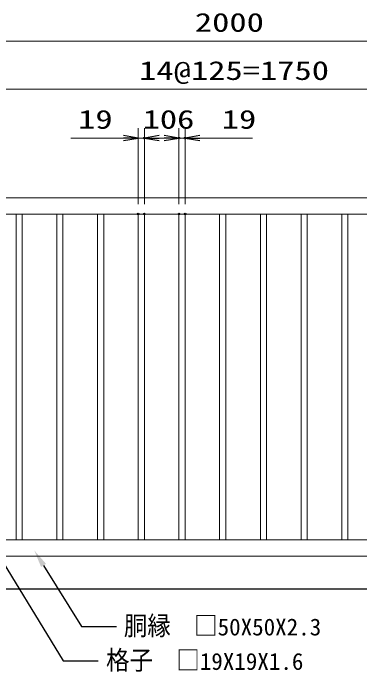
# Model space of a CAD drawing. Units: millimetres, scale not verified. Extents: x -4200 to 4200, y -2970 to 2970.
# Drawn here: x -2966 to -1902, y -798 to 1223 of the extents above; entities that cross this region are included whole.
import ezdxf
from ezdxf.enums import TextEntityAlignment as Align

# ---------------------------------------------------------------- set-up
doc = ezdxf.new("R2010")
doc.units = ezdxf.units.MM
doc.header["$LTSCALE"] = 10
doc.header["$PDMODE"] = 32
doc.header["$PDSIZE"] = 5
for name, color, linetype, lineweight in [('0-1_D-STR-TXT', 7, 'Continuous', 25), ('0-2_D-STR2', 7, 'Continuous', 13), ('0-6_D-STR-DIM', 7, 'Continuous', 13), ('0-7_0', 7, 'Continuous', 25), ('0-A_D-BGD', 7, 'Continuous', 25)]:
    doc.layers.add(name, color=color, linetype=linetype, lineweight=lineweight)
doc.layers.add('0-8_Defpoints', color=8, linetype='Continuous')
doc.styles.add('ＭＳ ゴシック', font='')
doc.styles.add('ＭＳ Ｐゴシック', font='')
doc.styles.get('ＭＳ ゴシック').set_extended_font_data('MS Gothic')
doc.styles.get('ＭＳ Ｐゴシック').set_extended_font_data('MS PGothic')

# ---------------------------------------------------------------- blocks, each defined once
blk = doc.blocks.new('DARROWS')
at = {"layer": '0-7_0'}
blk.add_line((0, 0), (-9.991, 0), dxfattribs=at)
blk.add_lwpolyline([(-10, -1.667), (0, 0), (-10, 1.667)], dxfattribs=at)
blk = doc.blocks.new('MLeader10')
at = {"layer": '0-1_D-STR-TXT'}
blk.add_lwpolyline([(-2873.19, -470.91), (-2757.14, -658.26), (-2649.14, -658.26)], dxfattribs=at)
blk.add_solid([(-2880.84, -475.65), (-2865.54, -466.17), (-2901.63, -425)], dxfattribs=at)
at = {"layer": '0-1_D-STR-TXT', "style": 'ＭＳ Ｐゴシック', "width": 0.9}
blk.add_text('胴縁\u3000□', height=58.56, dxfattribs=at).set_placement((-2626.46, -702.76), align=Align.BOTTOM_LEFT)
at = {"layer": '0-1_D-STR-TXT', "style": 'ＭＳ ゴシック'}
blk.add_text('50X50X2.3', height=51.95, dxfattribs=at).set_placement((-2338.75, -701.49), align=Align.BOTTOM_LEFT)
blk = doc.blocks.new('MLeader11')
at = {"layer": '0-1_D-STR-TXT'}
blk.add_lwpolyline([(-3046.38, -383.42), (-2813.13, -763.79), (-2705.13, -763.79)], dxfattribs=at)
blk.add_solid([(-3054.05, -388.13), (-3038.71, -378.72), (-3074.61, -337.39)], dxfattribs=at)
at = {"layer": '0-1_D-STR-TXT', "style": 'ＭＳ Ｐゴシック', "width": 0.9}
blk.add_text('格子\u3000□', height=58.56, dxfattribs=at).set_placement((-2681.21, -808.46), align=Align.BOTTOM_LEFT)
at = {"layer": '0-1_D-STR-TXT', "style": 'ＭＳ ゴシック'}
blk.add_text('19X19X1.6', height=51.95, dxfattribs=at).set_placement((-2393.49, -807.18), align=Align.BOTTOM_LEFT)

msp = doc.modelspace()

# ---------------------------------------------------------------- linework, layer by layer
at = {"layer": '0-2_D-STR2'}
for p, q in [((-3290.09, 657.1), (-1356.09, 657.1)), ((-3290.09, 607.1), (-1356.09, 607.1)), ((-2957.59, -392.9), (-2957.59, 607.1)), ((-2938.59, -392.9), (-2938.59, 607.1)), ((-2832.59, -392.9), (-2832.59, 607.1)), ((-2813.59, -392.9), (-2813.59, 607.1)), ((-2707.59, -392.9), (-2707.59, 607.1)), ((-2688.59, -392.9), (-2688.59, 607.1)), ((-2582.59, -392.9), (-2582.59, 607.1)), ((-2563.59, -392.9), (-2563.59, 607.1)), ((-2457.59, -392.9), (-2457.59, 607.1)), ((-2438.59, -392.9), (-2438.59, 607.1)), ((-2332.59, -392.9), (-2332.59, 607.1)), ((-2313.59, -392.9), (-2313.59, 607.1)), ((-2207.59, -392.9), (-2207.59, 607.1)), ((-2188.59, -392.9), (-2188.59, 607.1)), ((-2082.59, -392.9), (-2082.59, 607.1)), ((-2063.59, -392.9), (-2063.59, 607.1)), ((-1957.59, -392.9), (-1957.59, 607.1)), ((-1938.59, -392.9), (-1938.59, 607.1)), ((-3290.09, -392.9), (-1356.09, -392.9)), ((-3290.09, -442.9), (-1356.09, -442.9))]:
    msp.add_line(p, q, dxfattribs=at)
at = {"layer": '0-6_D-STR-DIM'}
for p, q in [((-1368.09, 1137.69), (-3278.09, 1137.69)), ((-3153.09, 989.88), (-1493.09, 989.88)), ((-2582.59, 637.1), (-2582.59, 870.16)), ((-2563.59, 637.1), (-2563.59, 870.16)), ((-2563.59, 637.1), (-2563.59, 870.16)), ((-2457.59, 637.1), (-2457.59, 870.16)), ((-2457.59, 637.1), (-2457.59, 870.16)), ((-2438.59, 637.1), (-2438.59, 870.16)), ((-2627.59, 840.16), (-2789.59, 840.16)), ((-2563.59, 840.16), (-2608.59, 840.16)), ((-2563.59, 840.16), (-2582.59, 840.16)), ((-2563.59, 840.16), (-2457.59, 840.16)), ((-2502.59, 840.16), (-2547.59, 840.16)), ((-2518.59, 840.16), (-2473.59, 840.16)), ((-2457.59, 840.16), (-2412.59, 840.16)), ((-2457.59, 840.16), (-2438.59, 840.16)), ((-2393.59, 840.16), (-2231.59, 840.16))]:
    msp.add_line(p, q, dxfattribs=at)
at = {"layer": '0-8_Defpoints'}
for p in [(-2563.59, 840.16), (-2457.59, 840.16), (-2438.59, 840.16), (-2582.59, 607.1), (-2563.59, 607.1), (-2457.59, 607.1), (-2438.59, 607.1)]:
    msp.add_point(p, dxfattribs=at)
at = {"layer": '0-A_D-BGD'}
msp.add_line((-3123.09, -542.9), (-1523.09, -542.9), dxfattribs=at)

# ---------------------------------------------------------------- block references
at = {"layer": '0-1_D-STR-TXT'}
for name in ['MLeader11', 'MLeader10']:
    msp.add_blockref(name, (0, 0), dxfattribs=at)
at = {"layer": '0-6_D-STR-DIM', "xscale": 4.5, "yscale": 4.5}
for p in [(-2582.59, 840.16), (-2457.59, 840.16)]:
    msp.add_blockref('DARROWS', p, dxfattribs=at)
at = {"layer": '0-6_D-STR-DIM', "xscale": 4.5, "yscale": 4.5, "rotation": 180}
for p in [(-2563.59, 840.16), (-2438.59, 840.16)]:
    msp.add_blockref('DARROWS', p, dxfattribs=at)

# ---------------------------------------------------------------- texts
at = {"layer": '0-6_D-STR-DIM', "style": 'ＭＳ ゴシック', "width": 1.35}
for s, p in [('2000', (-2408.59, 1149.09)), ('14@125=1750', (-2579.59, 1001.28)), ('19', (-2767.09, 851.56)), ('106', (-2569.09, 851.56)), ('19', (-2326.09, 851.56))]:
    msp.add_text(s, height=57.7, dxfattribs=at).set_placement(p, align=Align.BOTTOM_LEFT)

doc.saveas('drawing.dxf')
